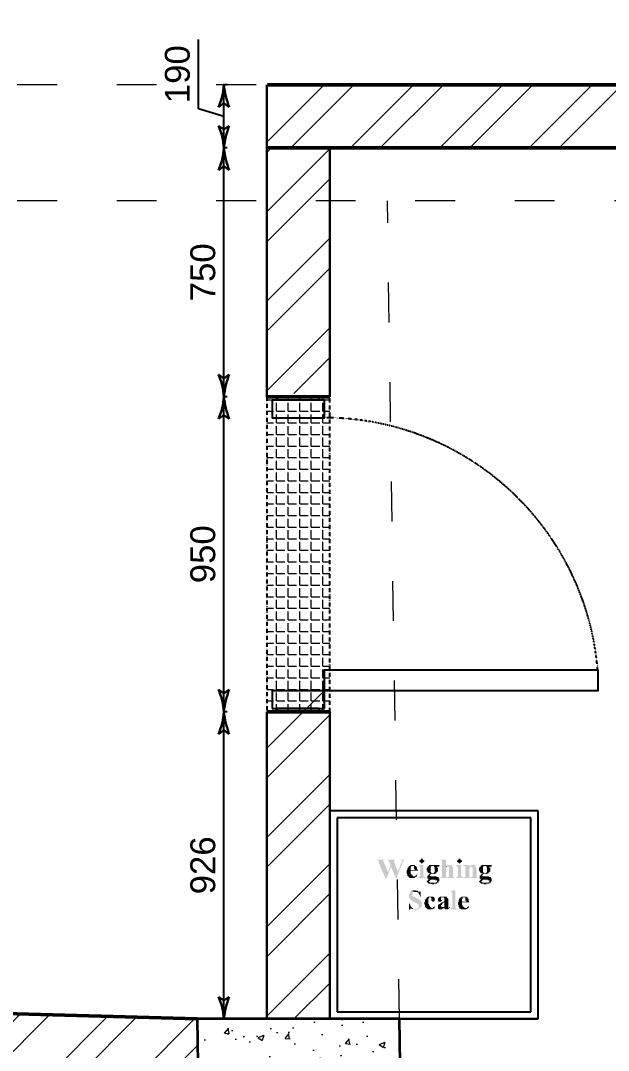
# Model space of a CAD drawing. Header units: millimetres. Extents: x 68727 to 319899, y -4876 to 265722.
# Drawn here: x 306130 to 307902, y 111497 to 114601 of the extents above; entities that cross this region are included whole.
import ezdxf

# ---------------------------------------------------------------- set-up
doc = ezdxf.new("R2010")
doc.units = ezdxf.units.MM
for name, pattern in [('ACAD_ISO03W100', [30, 12, -18]), ('HIDDEN', [9.525, 6.35, -3.175]), ('HIDDEN4', [0.09375, 0.0625, -0.03125]), ('WALL', [21, 12, -3, 0, -3, 0, -3])]:
    doc.linetypes.add(name, pattern=pattern)
for name, color, linetype in [('Dimensions', 172, 'Continuous'), ('Door', 23, 'Continuous'), ('glass', 151, 'Continuous')]:
    doc.layers.add(name, color=color, linetype=linetype)
doc.layers.add('Furnitures', color=7, linetype='Continuous', lineweight=25, true_color=0x753b00)
for name, color, linetype, lineweight in [('HACH', 252, 'Continuous', 13), ('LS_DR_Plan Beam', 9, 'HIDDEN', 0), ('LS_DR_Wall', 7, 'Continuous', 35), ('wall', 5, 'Continuous', 30), ('wall1', 2, 'WALL', 25)]:
    doc.layers.add(name, color=color, linetype=linetype, lineweight=lineweight)
doc.styles.get("Standard").update_dxf_attribs({"font": 'arial.ttf'})
doc.dimstyles.new('SC-25', dxfattribs={"dimtxt": 75, "dimasz": 0.4, "dimexe": 1, "dimexo": 100, "dimgap": 25, "dimtad": 1, "dimdec": 0, "dimzin": 0, "dimdsep": 46, "dimtxsty": 'Standard', "dimblk1": 'A1', "dimblk2": 'A1', "dimsah": 1, "dimcen": 0.09, "dimdle": 3, "dimclrd": 1, "dimclre": 1, "dimclrt": 1, "dimadec": 0, "dimazin": 0, "dimtfac": 1, "dimtdec": 0, "dimtofl": 0, "dimtmove": 0, "dimatfit": 2, "dimldrblk": 'A1', "dimfxl": 10, "dimfxlon": 1, "dimtolj": 1, "dimtzin": 0, "dimarcsym": 0})
pattern_1 = [(45, (-525850.14, -97174.19), (-134.70384, 134.70384), []), (45, (-525760.34, -97174.19), (-134.70384, 134.70384), [])]
pattern_2 = [(45, (-526060.14, -97174.19), (-134.70384, 134.70384), []), (45, (-525970.34, -97174.19), (-134.70384, 134.70384), [])]

# ---------------------------------------------------------------- blocks, each defined once
blk = doc.blocks.new('A$C6CE142D2')
at = {"layer": 'Furnitures'}
for points in [[(593.9, 100), (520, 100), (520, 620), (560, 620), (560, 0), (593.9, 0)], [(6.1, 0), (40, 0), (40, 100), (6.1, 100)], [(6.1, 0), (6.1, 100)], [(593.9, 0), (593.9, 100)]]:
    blk.add_lwpolyline(points, dxfattribs=at)
for points in [[(0, 10), (6.1, 10), (6.1, 90), (0, 90)], [(593.9, 10), (600, 10), (600, 90), (593.9, 90)]]:
    blk.add_lwpolyline(points, close=True, dxfattribs=at)
at = {"layer": 'Furnitures', "linetype": 'HIDDEN4'}
blk.add_arc((563, 98.7), 523, 94.7184, 179.8628, dxfattribs=at)
blk = doc.blocks.new('A1')
at = {"layer": 'wall', "color": 1}
for p, q in [((-138.1, 0), (-167.3, 40.5)), ((-167.3, -40.5), (-138.1, 0))]:
    blk.add_line(p, q, dxfattribs=at)
for centre, start, end in [((53.3, 586.5), 247.99998, 264.80355), ((53.3, -586.5), 95.19645, 112.00002)]:
    blk.add_arc(centre, 588.9, start, end, dxfattribs=at)
blk = doc.blocks.new('*D1004')
at = {"layer": 'Defpoints', "color": 0, "transparency": 16777216}
for p in [(306743, 112517.6), (307062.1, 112517.6), (307062.1, 111592)]:
    blk.add_point(p, dxfattribs=at)
at = {"layer": 'Dimensions', "color": 1, "lineweight": -2, "transparency": 16777216}
for p, q in [((306753, 112517.6), (306742, 112517.6)), ((306743, 111592.4), (306743, 112517.2)), ((306753, 111592), (306742, 111592))]:
    blk.add_line(p, q, dxfattribs=at)
at = {"layer": 'Dimensions', "color": 1, "lineweight": -2, "transparency": 16777216, "xscale": 0.4, "yscale": 0.4, "zscale": 0.4}
for p, rotation in [((306743, 112517.6), 90), ((306743, 111592), 270)]:
    blk.add_blockref('A1', p, dxfattribs=dict(at, rotation=rotation))
at = {"layer": 'Dimensions', "color": 1, "transparency": 16777216, "insert": (306679.7, 112054.8), "char_height": 75, "attachment_point": 5, "rotation": 90}
blk.add_mtext('\\A1;926', dxfattribs=at)
blk = doc.blocks.new('*D1005')
at = {"layer": 'Defpoints', "color": 0, "transparency": 16777216}
for p in [(306743, 113467.6), (306872.1, 113467.6), (307062.1, 112517.6)]:
    blk.add_point(p, dxfattribs=at)
at = {"layer": 'Dimensions', "color": 1, "lineweight": -2, "transparency": 16777216}
for p, q in [((306753, 113467.6), (306742, 113467.6)), ((306743, 112518), (306743, 113467.2)), ((306753, 112517.6), (306742, 112517.6))]:
    blk.add_line(p, q, dxfattribs=at)
at = {"layer": 'Dimensions', "color": 1, "lineweight": -2, "transparency": 16777216, "xscale": 0.4, "yscale": 0.4, "zscale": 0.4}
for p, rotation in [((306743, 113467.6), 90), ((306743, 112517.6), 270)]:
    blk.add_blockref('A1', p, dxfattribs=dict(at, rotation=rotation))
at = {"layer": 'Dimensions', "color": 1, "transparency": 16777216, "insert": (306679.7, 112992.6), "char_height": 75, "attachment_point": 5, "rotation": 90}
blk.add_mtext('\\A1;950', dxfattribs=at)
blk = doc.blocks.new('*D1011')
at = {"layer": 'Defpoints', "color": 0, "transparency": 16777216}
for p in [(306743, 114217.6), (306873.9, 114217.6), (306872.1, 113467.6)]:
    blk.add_point(p, dxfattribs=at)
at = {"layer": 'Dimensions', "color": 1, "lineweight": -2, "transparency": 16777216}
for p, q in [((306753, 114217.6), (306742, 114217.6)), ((306743, 113468), (306743, 114217.2)), ((306753, 113467.6), (306742, 113467.6))]:
    blk.add_line(p, q, dxfattribs=at)
at = {"layer": 'Dimensions', "color": 1, "lineweight": -2, "transparency": 16777216, "xscale": 0.4, "yscale": 0.4, "zscale": 0.4}
for p, rotation in [((306743, 114217.6), 90), ((306743, 113467.6), 270)]:
    blk.add_blockref('A1', p, dxfattribs=dict(at, rotation=rotation))
at = {"layer": 'Dimensions', "color": 1, "transparency": 16777216, "insert": (306679.7, 113842.6), "char_height": 75, "attachment_point": 5, "rotation": 90}
blk.add_mtext('\\A1;750', dxfattribs=at)
blk = doc.blocks.new('*D997')
at = {"layer": 'Defpoints', "color": 0, "transparency": 16777216}
for p in [(306743, 114407.6), (306872.1, 114407.6), (306872.1, 114217.6)]:
    blk.add_point(p, dxfattribs=at)
at = {"layer": 'Dimensions', "color": 1, "lineweight": -2, "transparency": 16777216}
for p, q in [((306666.2, 114335.6), (306666.2, 114544)), ((306753, 114407.6), (306742, 114407.6)), ((306743, 114218), (306743, 114407.2)), ((306743, 114312.6), (306666.2, 114335.6)), ((306753, 114217.6), (306742, 114217.6))]:
    blk.add_line(p, q, dxfattribs=at)
at = {"layer": 'Dimensions', "color": 1, "lineweight": -2, "transparency": 16777216, "xscale": 0.4, "yscale": 0.4, "zscale": 0.4}
for p, rotation in [((306743, 114407.6), 90), ((306743, 114217.6), 270)]:
    blk.add_blockref('A1', p, dxfattribs=dict(at, rotation=rotation))
at = {"layer": 'Dimensions', "color": 1, "transparency": 16777216, "insert": (306602.9, 114439.8), "char_height": 75, "attachment_point": 5, "rotation": 90}
blk.add_mtext('\\A1;190', dxfattribs=at)
blk = doc.blocks.new('kitchen')
at = {"layer": 'glass', "linetype": 'Continuous', "lineweight": -3}
for points in [[(-175.861, 19.26), (-175.985, 18.925), (-176.338, 19.718), (-176.338, 19.806), (-176.373, 19.842), (-176.373, 19.895), (-176.408, 19.895), (-176.461, 19.93), (-176.038, 19.93), (-176.073, 19.895), (-176.126, 19.895), (-176.126, 19.842), (-176.073, 19.806), (-176.073, 19.771), (-175.861, 19.26)], [(-175.703, 19.56), (-175.95, 18.925), (-175.985, 18.925), (-175.861, 19.26), (-175.738, 19.648), (-175.703, 19.56)], [(-175.35, 19.295), (-175.438, 18.925), (-175.703, 19.56), (-175.738, 19.648), (-175.773, 19.771), (-175.773, 19.806), (-175.826, 19.842), (-175.826, 19.895), (-175.861, 19.895), (-175.914, 19.93), (-175.491, 19.93), (-175.562, 19.842), (-175.526, 19.806), (-175.526, 19.771), (-175.35, 19.295)], [(-174.979, 19.93), (-175.015, 19.895), (-175.068, 19.895), (-175.068, 19.806), (-175.103, 19.806), (-175.103, 19.771), (-175.438, 18.925), (-175.35, 19.295), (-175.191, 19.718), (-175.191, 19.771), (-175.138, 19.771), (-175.138, 19.895), (-175.226, 19.895), (-175.226, 19.93), (-174.979, 19.93)], [(-174.292, 19.348), (-174.68, 19.348), (-174.68, 19.207), (-174.644, 19.171), (-174.644, 19.136), (-174.591, 19.136), (-174.591, 19.083), (-174.556, 19.083), (-174.556, 19.048), (-174.803, 19.048), (-174.856, 19.083), (-174.856, 19.171), (-174.891, 19.207), (-174.891, 19.348), (-174.856, 19.383), (-174.856, 19.471), (-174.803, 19.507), (-174.803, 19.56), (-174.768, 19.56), (-174.768, 19.595), (-174.715, 19.595), (-174.68, 19.648), (-174.468, 19.648), (-174.433, 19.595), (-174.644, 19.595), (-174.644, 19.56), (-174.68, 19.507), (-174.68, 19.383), (-174.292, 19.383), (-174.292, 19.348)], [(-174.292, 19.383), (-174.468, 19.383), (-174.468, 19.436), (-174.503, 19.436), (-174.503, 19.595), (-174.38, 19.595), (-174.38, 19.56), (-174.344, 19.507), (-174.344, 19.436), (-174.292, 19.383)], [(-173.921, 18.96), (-174.256, 18.96), (-174.256, 19.013), (-174.221, 19.013), (-174.221, 19.048), (-174.168, 19.048), (-174.168, 19.56), (-174.221, 19.56), (-174.221, 19.595), (-174.256, 19.595), (-174.256, 19.648), (-174.009, 19.648), (-174.009, 19.048), (-173.956, 19.048), (-173.956, 19.013), (-173.921, 19.013), (-173.921, 18.96)], [(-173.956, 19.806), (-174.009, 19.806), (-174.009, 19.771), (-174.045, 19.771), (-174.08, 19.718), (-174.133, 19.771), (-174.168, 19.771), (-174.168, 19.806), (-174.221, 19.806), (-174.221, 19.895), (-174.168, 19.895), (-174.168, 19.93), (-174.133, 19.93), (-174.133, 19.983), (-174.045, 19.983), (-174.045, 19.93), (-174.009, 19.93), (-174.009, 19.895), (-173.956, 19.895), (-173.956, 19.806)], [(-173.374, 19.207), (-173.41, 19.171), (-173.621, 19.171), (-173.657, 19.207), (-173.709, 19.207), (-173.798, 19.295), (-173.798, 19.348), (-173.833, 19.348), (-173.833, 19.471), (-173.798, 19.507), (-173.798, 19.56), (-173.745, 19.56), (-173.745, 19.595), (-173.709, 19.595), (-173.709, 19.648), (-173.533, 19.595), (-173.586, 19.595), (-173.586, 19.56), (-173.621, 19.56), (-173.621, 19.295), (-173.586, 19.26), (-173.586, 19.207), (-173.374, 19.207)], [(-173.163, 19.56), (-173.286, 19.56), (-173.286, 19.507), (-173.233, 19.507), (-173.233, 19.295), (-173.286, 19.295), (-173.286, 19.26), (-173.321, 19.26), (-173.321, 19.207), (-173.445, 19.207), (-173.445, 19.26), (-173.41, 19.295), (-173.41, 19.507), (-173.445, 19.56), (-173.445, 19.595), (-173.533, 19.595), (-173.709, 19.648), (-173.163, 19.648), (-173.163, 19.56)], [(-172.775, 18.96), (-173.11, 18.96), (-173.11, 19.013), (-173.022, 19.013), (-173.022, 19.895), (-173.074, 19.895), (-173.11, 19.93), (-172.81, 19.93), (-172.81, 19.56), (-172.775, 19.56), (-172.775, 19.507), (-172.81, 19.507), (-172.81, 19.013), (-172.775, 19.013), (-172.775, 18.96)], [(-172.387, 18.96), (-172.739, 18.96), (-172.739, 19.013), (-172.651, 19.013), (-172.651, 19.507), (-172.686, 19.56), (-172.739, 19.56), (-172.81, 19.595), (-172.775, 19.595), (-172.739, 19.648), (-172.528, 19.648), (-172.475, 19.595), (-172.475, 19.56), (-172.439, 19.507), (-172.439, 19.013), (-172.387, 19.013), (-172.387, 18.96)], [(-172.739, 19.56), (-172.81, 19.56), (-172.81, 19.595), (-172.739, 19.56)], [(-171.928, 18.96), (-172.263, 18.96), (-172.263, 19.013), (-172.228, 19.013), (-172.228, 19.048), (-172.175, 19.048), (-172.175, 19.56), (-172.228, 19.56), (-172.228, 19.595), (-172.263, 19.595), (-172.263, 19.648), (-172.016, 19.648), (-172.016, 19.048), (-171.963, 19.048), (-171.963, 19.013), (-171.928, 19.013), (-171.928, 18.96)], [(-171.963, 19.806), (-172.016, 19.806), (-172.016, 19.771), (-172.051, 19.771), (-172.104, 19.718), (-172.14, 19.771), (-172.175, 19.771), (-172.175, 19.806), (-172.228, 19.806), (-172.228, 19.895), (-172.175, 19.895), (-172.175, 19.93), (-172.14, 19.93), (-172.14, 19.983), (-172.051, 19.983), (-172.051, 19.93), (-172.016, 19.93), (-172.016, 19.895), (-171.963, 19.895), (-171.963, 19.806)], [(-171.54, 18.96), (-171.893, 18.96), (-171.893, 19.013), (-171.804, 19.013), (-171.804, 19.595), (-171.893, 19.595), (-171.893, 19.648), (-171.593, 19.648), (-171.593, 19.56), (-171.54, 19.56), (-171.54, 19.507), (-171.593, 19.507), (-171.593, 19.013), (-171.54, 19.013), (-171.54, 18.96)], [(-171.169, 18.96), (-171.505, 18.96), (-171.505, 19.013), (-171.416, 19.013), (-171.416, 19.507), (-171.469, 19.56), (-171.593, 19.56), (-171.505, 19.648), (-171.293, 19.648), (-171.258, 19.595), (-171.258, 19.507), (-171.205, 19.507), (-171.205, 19.013), (-171.169, 19.013), (-171.169, 18.96)], [(-170.623, 19.207), (-170.658, 19.171), (-170.87, 19.171), (-170.905, 19.207), (-170.958, 19.207), (-171.046, 19.295), (-171.046, 19.348), (-171.081, 19.348), (-171.081, 19.471), (-171.046, 19.507), (-171.046, 19.56), (-170.993, 19.56), (-170.993, 19.595), (-170.958, 19.595), (-170.958, 19.648), (-170.781, 19.595), (-170.834, 19.595), (-170.834, 19.56), (-170.87, 19.56), (-170.87, 19.295), (-170.834, 19.26), (-170.834, 19.207), (-170.623, 19.207)], [(-170.411, 19.56), (-170.534, 19.56), (-170.534, 19.507), (-170.482, 19.507), (-170.482, 19.295), (-170.534, 19.295), (-170.534, 19.26), (-170.57, 19.26), (-170.57, 19.207), (-170.693, 19.207), (-170.693, 19.26), (-170.658, 19.295), (-170.658, 19.507), (-170.693, 19.56), (-170.693, 19.595), (-170.781, 19.595), (-170.958, 19.648), (-170.411, 19.648), (-170.411, 19.56)], [(-174.292, 19.136), (-174.344, 19.136), (-174.344, 19.048), (-174.38, 19.048), (-174.38, 19.013), (-174.433, 19.013), (-174.468, 18.96), (-174.715, 18.96), (-174.768, 19.013), (-174.803, 19.013), (-174.803, 19.048), (-174.433, 19.048), (-174.433, 19.083), (-174.38, 19.083), (-174.38, 19.136), (-174.344, 19.136), (-174.344, 19.171), (-174.292, 19.136)], [(-173.163, 18.783), (-173.198, 18.783), (-173.198, 18.748), (-173.233, 18.713), (-173.286, 18.713), (-173.286, 18.66), (-173.445, 18.66), (-173.445, 18.625), (-173.533, 18.625), (-173.586, 18.66), (-173.745, 18.66), (-173.498, 18.713), (-173.321, 18.713), (-173.321, 18.748), (-173.286, 18.748), (-173.286, 18.836), (-173.374, 18.836), (-173.374, 18.872), (-173.745, 18.872), (-173.745, 18.925), (-173.798, 18.925), (-173.798, 19.083), (-173.745, 19.083), (-173.745, 19.136), (-173.709, 19.136), (-173.709, 19.171), (-173.621, 19.171), (-173.621, 19.136), (-173.657, 19.136), (-173.657, 19.083), (-173.621, 19.048), (-173.321, 19.048), (-173.286, 19.013), (-173.198, 19.013), (-173.198, 18.96), (-173.163, 18.925), (-173.163, 18.783)], [(-170.411, 18.783), (-170.446, 18.783), (-170.446, 18.748), (-170.482, 18.713), (-170.534, 18.713), (-170.534, 18.66), (-170.693, 18.66), (-170.693, 18.625), (-170.781, 18.625), (-170.834, 18.66), (-170.993, 18.66), (-170.746, 18.713), (-170.57, 18.713), (-170.57, 18.748), (-170.534, 18.748), (-170.534, 18.836), (-170.623, 18.836), (-170.623, 18.872), (-170.993, 18.872), (-170.993, 18.925), (-171.046, 18.925), (-171.046, 19.083), (-170.993, 19.083), (-170.993, 19.136), (-170.958, 19.136), (-170.958, 19.171), (-170.87, 19.171), (-170.87, 19.136), (-170.905, 19.136), (-170.905, 19.083), (-170.87, 19.048), (-170.57, 19.048), (-170.534, 19.013), (-170.446, 19.013), (-170.446, 18.96), (-170.411, 18.925), (-170.411, 18.783)], [(-173.498, 18.713), (-173.745, 18.66), (-173.745, 18.713), (-173.798, 18.713), (-173.798, 18.748), (-173.833, 18.748), (-173.833, 18.783), (-173.745, 18.872), (-173.621, 18.872), (-173.709, 18.783), (-173.709, 18.748), (-173.657, 18.748), (-173.657, 18.713), (-173.498, 18.713)], [(-170.746, 18.713), (-170.993, 18.66), (-170.993, 18.713), (-171.046, 18.713), (-171.046, 18.748), (-171.081, 18.748), (-171.081, 18.783), (-170.993, 18.872), (-170.87, 18.872), (-170.958, 18.783), (-170.958, 18.748), (-170.905, 18.748), (-170.905, 18.713), (-170.746, 18.713)], [(-174.08, 17.478), (-174.256, 17.319), (-174.344, 17.319), (-174.38, 17.266), (-174.468, 17.266), (-174.468, 17.319), (-174.591, 17.319), (-174.591, 17.355), (-174.292, 17.355), (-174.292, 17.39), (-174.256, 17.39), (-174.256, 17.566), (-174.292, 17.566), (-174.292, 17.602), (-174.344, 17.602), (-174.344, 17.655), (-174.433, 17.655), (-174.468, 17.69), (-174.503, 17.69), (-174.503, 17.725), (-174.591, 17.725), (-174.591, 17.778), (-174.644, 17.778), (-174.644, 17.813), (-174.68, 17.813), (-174.68, 17.866), (-174.715, 17.866), (-174.715, 17.901), (-174.768, 17.954), (-174.768, 18.148), (-174.715, 18.148), (-174.715, 18.201), (-174.644, 18.29), (-174.468, 18.237), (-174.556, 18.237), (-174.556, 18.201), (-174.591, 18.201), (-174.591, 18.025), (-174.556, 18.025), (-174.556, 17.99), (-174.468, 17.99), (-174.468, 17.954), (-174.433, 17.954), (-174.38, 17.901), (-174.292, 17.901), (-174.292, 17.866), (-174.256, 17.866), (-174.221, 17.813), (-174.168, 17.813), (-174.168, 17.778), (-174.133, 17.778), (-174.133, 17.69), (-174.08, 17.69), (-174.08, 17.478)], [(-174.256, 18.237), (-174.468, 18.237), (-174.644, 18.29), (-174.556, 18.29), (-174.556, 18.325), (-174.433, 18.325), (-174.38, 18.29), (-174.292, 18.29), (-174.256, 18.237)], [(-174.133, 17.99), (-174.168, 17.99), (-174.168, 18.025), (-174.221, 18.078), (-174.221, 18.113), (-174.256, 18.148), (-174.256, 18.201), (-174.292, 18.201), (-174.344, 18.237), (-174.221, 18.237), (-174.168, 18.29), (-174.168, 18.325), (-174.133, 17.99)], [(-173.445, 17.954), (-173.709, 17.954), (-173.709, 17.901), (-173.745, 17.866), (-173.745, 17.602), (-173.709, 17.566), (-173.709, 17.531), (-173.657, 17.478), (-173.657, 17.443), (-173.621, 17.443), (-173.586, 17.39), (-173.868, 17.39), (-173.921, 17.443), (-173.921, 17.566), (-173.956, 17.566), (-173.956, 17.69), (-173.921, 17.725), (-173.921, 17.813), (-173.833, 17.901), (-173.833, 17.954), (-173.798, 17.954), (-173.745, 17.99), (-173.498, 17.99), (-173.445, 17.954)], [(-173.41, 17.778), (-173.445, 17.725), (-173.533, 17.725), (-173.533, 17.778), (-173.586, 17.778), (-173.586, 17.901), (-173.621, 17.954), (-173.445, 17.954), (-173.41, 17.901), (-173.41, 17.778)], [(-173.022, 17.778), (-173.074, 17.725), (-173.198, 17.725), (-173.233, 17.778), (-173.233, 17.901), (-173.198, 17.901), (-173.198, 17.954), (-173.074, 17.954), (-173.074, 17.813), (-173.022, 17.813), (-173.022, 17.778)], [(-172.686, 17.443), (-172.898, 17.443), (-172.898, 17.69), (-172.986, 17.69), (-172.951, 17.725), (-172.898, 17.725), (-172.898, 17.901), (-172.951, 17.954), (-173.163, 17.954), (-173.11, 17.99), (-172.775, 17.99), (-172.775, 17.954), (-172.686, 17.866), (-172.686, 17.443)], [(-172.228, 17.319), (-172.563, 17.319), (-172.563, 17.355), (-172.528, 17.355), (-172.528, 17.39), (-172.475, 17.39), (-172.475, 18.201), (-172.528, 18.201), (-172.528, 18.237), (-172.563, 18.29), (-172.316, 18.29), (-172.316, 17.39), (-172.263, 17.39), (-172.263, 17.355), (-172.228, 17.355), (-172.228, 17.319)], [(-171.593, 17.69), (-171.963, 17.69), (-171.963, 17.566), (-171.928, 17.531), (-171.928, 17.478), (-171.893, 17.478), (-171.893, 17.443), (-171.84, 17.443), (-171.84, 17.39), (-172.104, 17.39), (-172.14, 17.443), (-172.14, 17.531), (-172.175, 17.566), (-172.175, 17.69), (-172.14, 17.725), (-172.14, 17.813), (-172.104, 17.866), (-172.104, 17.901), (-172.051, 17.901), (-172.051, 17.954), (-172.016, 17.954), (-171.963, 17.99), (-171.752, 17.99), (-171.716, 17.954), (-171.928, 17.954), (-171.928, 17.901), (-171.963, 17.866), (-171.963, 17.725), (-171.593, 17.725), (-171.593, 17.69)], [(-171.593, 17.725), (-171.752, 17.725), (-171.752, 17.778), (-171.804, 17.778), (-171.804, 17.954), (-171.681, 17.954), (-171.681, 17.901), (-171.628, 17.866), (-171.628, 17.778), (-171.593, 17.725)], [(-174.556, 17.355), (-174.715, 17.355), (-174.715, 17.319), (-174.768, 17.266), (-174.768, 17.655), (-174.715, 17.602), (-174.715, 17.531), (-174.68, 17.531), (-174.68, 17.478), (-174.591, 17.39), (-174.556, 17.39), (-174.556, 17.355)], [(-173.374, 17.478), (-173.41, 17.443), (-173.41, 17.39), (-173.445, 17.355), (-173.498, 17.355), (-173.533, 17.319), (-173.798, 17.319), (-173.798, 17.355), (-173.833, 17.355), (-173.833, 17.39), (-173.498, 17.39), (-173.498, 17.443), (-173.445, 17.443), (-173.41, 17.478), (-173.374, 17.478)], [(-172.651, 17.355), (-172.686, 17.355), (-172.686, 17.319), (-172.863, 17.319), (-172.863, 17.355), (-172.898, 17.355), (-172.898, 17.39), (-173.233, 17.39), (-173.233, 17.531), (-173.163, 17.602), (-173.11, 17.602), (-173.11, 17.655), (-173.074, 17.655), (-173.022, 17.69), (-172.951, 17.69), (-172.951, 17.655), (-172.986, 17.655), (-172.986, 17.602), (-173.022, 17.602), (-173.022, 17.566), (-173.074, 17.531), (-173.074, 17.478), (-173.022, 17.443), (-172.686, 17.443), (-172.686, 17.39), (-172.651, 17.39), (-172.651, 17.355)], [(-172.951, 17.355), (-173.022, 17.355), (-173.022, 17.319), (-173.198, 17.319), (-173.233, 17.355), (-173.233, 17.39), (-172.951, 17.39), (-172.951, 17.355)], [(-172.598, 17.39), (-172.651, 17.39), (-172.651, 17.443), (-172.598, 17.39)], [(-171.593, 17.478), (-171.628, 17.478), (-171.628, 17.39), (-171.681, 17.39), (-171.681, 17.355), (-171.716, 17.355), (-171.752, 17.319), (-172.016, 17.319), (-172.051, 17.355), (-172.104, 17.355), (-172.104, 17.39), (-171.716, 17.39), (-171.716, 17.443), (-171.681, 17.443), (-171.681, 17.478), (-171.628, 17.478), (-171.628, 17.531), (-171.593, 17.478)]]:
    blk.add_hatch(color=256, dxfattribs=at).paths.add_polyline_path(points)
at = {"layer": 'glass', "lineweight": -3}
for p, q in [((-167.959, 22.505), (-178.931, 22.505)), ((-178.931, 22.505), (-178.931, 11.551)), ((-167.959, 11.551), (-167.959, 22.505)), ((-168.347, 22.135), (-178.542, 22.135)), ((-178.542, 22.135), (-178.542, 11.922)), ((-168.347, 11.922), (-168.347, 22.135)), ((-167.959, 11.551), (-178.931, 11.551)), ((-178.931, 11.551), (-167.959, 11.551)), ((-178.542, 11.922), (-168.347, 11.922))]:
    blk.add_line(p, q, dxfattribs=at)

msp = doc.modelspace()

# ---------------------------------------------------------------- hatches: boundary and pattern name
at = {"layer": 'HACH'}
h = msp.add_hatch(dxfattribs=at)
h.set_pattern_fill('ANSI32', color=256, scale=20)
h.set_pattern_definition(pattern_2)
h.paths.add_polyline_path([(308639.9, 114407.6), (306872.1, 114407.6), (306872.1, 114217.6), (308639.9, 114217.6)])
h = msp.add_hatch(dxfattribs=at)
h.set_pattern_fill('ANSI32', color=256, scale=20)
h.set_pattern_definition(pattern_1)
h.paths.add_polyline_path([(306872.1, 113477.6), (307062.1, 113477.6), (307062.1, 114217.6), (306872.1, 114217.6)])
h = msp.add_hatch(dxfattribs=at)
h.set_pattern_fill('ANGLE', color=2, scale=5)
h.set_pattern_definition([(0, (-525850.138, -97174.19), (0, 34.925), [25.4, -9.525]), (90, (-525850.138, -97174.19), (-34.925, 2e-15), [25.4, -9.525])])
h.paths.add_polyline_path([(307062.1, 113467.6), (306872.1, 113467.6), (306872.1, 112517.6), (307062.1, 112517.6)])
h = msp.add_hatch(dxfattribs=at)
h.set_pattern_fill('ANSI32', color=256, scale=20)
h.set_pattern_definition(pattern_1)
h.paths.add_polyline_path([(307062.1, 112577.6), (306872.1, 112577.6), (306872.1, 111592), (307062.1, 111592)])
h = msp.add_hatch(dxfattribs=at)
h.set_pattern_fill('ANSI32', color=256, scale=20)
h.set_pattern_definition(pattern_2)
h.paths.add_polyline_path([(306665, 111401.9), (306662.1, 111592), (303278.4, 111685.6), (303283, 111375.6)])
h.paths.add_polyline_path([(306864.2, 97979.9), (307024.3, 97979.9), (306994, 100021.1), (306833.9, 100021)])
h.paths.add_polyline_path([(306873.4, 93855), (307033.5, 93855), (307033.5, 97360), (306873.4, 97360)])
h.paths.add_polyline_path([(317338.9, 94335), (317498.9, 94335), (317498.9, 97309.6), (317338.9, 97309.6)])
h.paths.add_polyline_path([(317298.9, 97919.6), (317498.9, 97919.6), (317498.9, 100021.6), (317298.9, 100021.6)])
h.paths.add_polyline_path([(317308.9, 100631.6), (317498.9, 100631.6), (317498.9, 105510.6), (317308.9, 105510.6)])
h = msp.add_hatch(dxfattribs=at)
h.set_pattern_fill('AR-CONC', color=256)
h.set_pattern_definition([(50, (-526060.14, -97174.19), (182.18467, -15.939086), [19.05, -209.55]), (355, (-526060.14, -97174.19), (-35.24342, 191.056845), [15.24, -167.640584]), (100.451445, (-526044.96, -97175.52), (146.941247, 175.117752), [16.19001, -178.090245]), (46.1842, (-526060.14, -97123.4), (271.07904, -42.04233), [28.575, -314.325]), (96.635558, (-526037.55, -97126.9), (237.40413, 247.426125), [24.28502, -267.13561]), (351.18415, (-526060.14, -97123.4), (237.40413, 247.42612), [22.85997, -251.45973]), (21, (-526034.74, -97136.09), (151.61439, -102.265198), [19.05, -209.55]), (326, (-526034.74, -97136.09), (61.80203, 184.187966), [15.24, -167.64]), (71.451445, (-526022.1, -97144.61), (213.41642, 81.92277), [16.19001, -178.089938]), (37.5, (-526060.14, -97174.19), (3.0886033, 84.555039), [0, -165.608, 0, -170.18, 0, -168.275]), (7.5, (-526060.14, -97174.19), (66.8196625, 100.180575), [0, -97.028, 0, -161.798, 0, -64.135]), (327.5, (-526116.78, -97174.19), (135.590595, -5.728744), [0, -63.5, 0, -198.12, 0, -262.89]), (317.5, (-526142.18, -97174.19), (148.129181, 25.426491), [0, -82.55, 0, -131.572, 0, -186.69])])
h.paths.add_polyline_path([(307281.3, 110982), (307272.2, 111592), (306662.1, 111592), (306671.2, 110982)])

# ---------------------------------------------------------------- linework, layer by layer
msp.add_line((306873.9, 114407.6), (308851.7, 114407.6))
at = {"layer": 'LS_DR_Plan Beam', "linetype": 'ACAD_ISO03W100', "ltscale": 10, "transparency": 33554508}
for p, q in [((308639.9, 114407.6), (305107.9, 114407.6)), ((308639.9, 114057.6), (305107.9, 114057.6)), ((307272.2, 111592), (307235.6, 114057.6))]:
    msp.add_line(p, q, dxfattribs=at)
at = {"layer": 'LS_DR_Wall', "lineweight": 30, "ltscale": 0.25}
for p, q in [((306872.1, 113467.6), (306872.1, 114407.6)), ((307062.1, 113467.6), (307062.1, 114217.6)), ((306872.1, 111592), (306872.1, 112517.6)), ((307062.1, 111592), (307062.1, 112517.6))]:
    msp.add_line(p, q, dxfattribs=at)
at = {"layer": 'LS_DR_Wall', "lineweight": 50, "ltscale": 0.25}
for p, q in [((306873.9, 114217.6), (308639.9, 114217.6)), ((306872.1, 113467.6), (307062.1, 113467.6)), ((306872.1, 112517.6), (307062.1, 112517.6)), ((303278.4, 111685.6), (306662.1, 111592))]:
    msp.add_line(p, q, dxfattribs=at)
msp.add_lwpolyline([(306873.9, 114407.6), (313473.9, 114407.6), (313473.9, 117239.6), (302897.9, 117239.6), (302897.9, 114407.6), (305107.9, 114407.6)], dxfattribs=at)
at = {"layer": 'LS_DR_Wall', "ltscale": 0.25}
msp.add_lwpolyline([(306671.2, 110982), (307281.3, 110982), (307272.2, 111592), (306662.1, 111592)], close=True, dxfattribs=at)
at = {"layer": 'wall1'}
msp.add_lwpolyline([(306872.1, 112517.6), (307062.1, 112517.6), (307062.1, 113467.6), (306872.1, 113467.6)], close=True, dxfattribs=at)

# ---------------------------------------------------------------- block references
at = {"xscale": 57.26691736061191, "yscale": 57.26691736061191, "zscale": 57.26691736061191}
msp.add_blockref('kitchen', (317308.9, 110930.6), dxfattribs=at)
at = {"layer": 'Door', "xscale": 1.583333333330875, "yscale": 1.583333333330875, "zscale": 1.583333333330875, "rotation": 270}
msp.add_blockref('A$C6CE142D2', (306888, 113467.6), dxfattribs=at)

# ---------------------------------------------------------------- dimensions: what is measured, and where the dimension line sits
at = {"layer": 'Dimensions'}
for base, p1, p2, picture, middle in [((306743, 114407.6), (306872.1, 114217.6), (306872.1, 114407.6), '*D997', (306602.9, 114360.6)), ((306743, 114217.6), (306872.1, 113467.6), (306873.9, 114217.6), '*D1011', (306679.7, 113842.6)), ((306743, 113467.6), (307062.1, 112517.6), (306872.1, 113467.6), '*D1005', (306679.7, 112992.6))]:
    dim = msp.add_linear_dim(base=base, p1=p1, p2=p2, angle=90, dimstyle='SC-25', override={"dimtmove": 1}, dxfattribs=at)
    dim.commit()
    dim.dimension.update_dxf_attribs({"geometry": picture, "text_midpoint": middle})
dim = msp.add_linear_dim(base=(306743, 112517.6), p1=(307062.1, 111592), p2=(307062.1, 112517.6), angle=90, dimstyle='SC-25', dxfattribs=at)
dim.commit()
dim.dimension.update_dxf_attribs({"geometry": '*D1004', "text_midpoint": (306679.7, 112054.8)})

doc.saveas('drawing.dxf')
